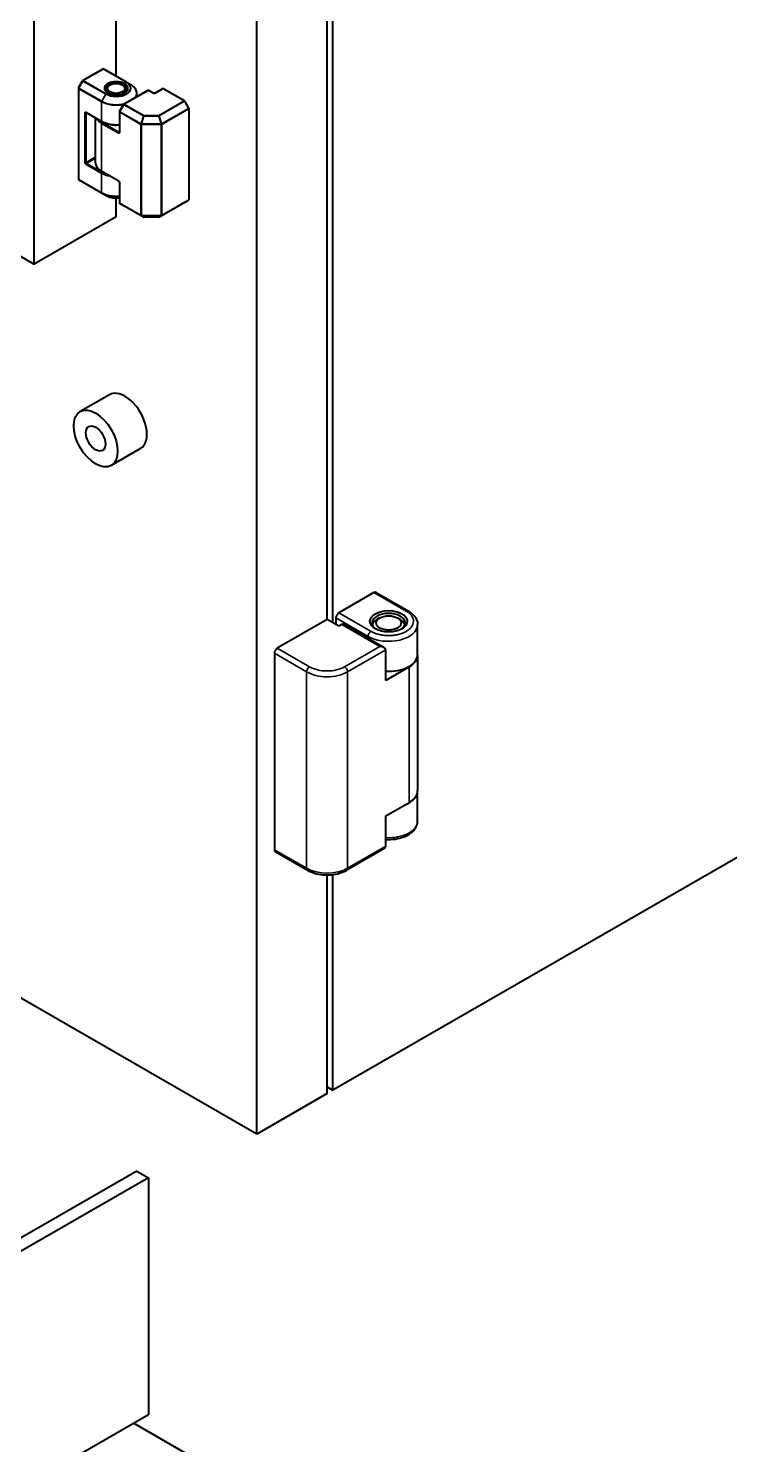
# Model space of a CAD drawing. Header units: millimetres. Extents: x 0 to 4205, y 0 to 2970.
# Drawn here: x 3850.6 to 3935.2, y 2243.6 to 2414.6 of the extents above; entities that cross this region are included whole.
import ezdxf

# ---------------------------------------------------------------- set-up
doc = ezdxf.new("R2010")
doc.units = ezdxf.units.MM
doc.header["$LTSCALE"] = 5
doc.layers.add('가시적인 것(ISO)', color=3, linetype='Continuous', lineweight=40)
doc.layers.add('가시적인 좁은 것(ISO)', color=3, linetype='Continuous', lineweight=35)

msp = doc.modelspace()

# ---------------------------------------------------------------- linework, layer by layer
at = {"layer": '가시적인 것(ISO)'}
for p, q in [((3878.1355, 2281.06), (3878.1355, 2542.6751)), ((3886.6208, 2343.1747), (3886.6208, 2484.0352)), ((3887.3279, 2342.7675), (3887.3279, 2484.0795)), ((3851.2654, 2386.1006), (3851.2654, 2471.5343)), ((3861.1649, 2408.7725), (3861.1649, 2454.1717)), ((3741.6639, 2449.216), (3851.2654, 2386.1006)), ((3859.5655, 2409.6361), (3857.1492, 2408.2446)), ((3862.423, 2408.048), (3859.6653, 2409.6361)), ((3856.6236, 2407.3612), (3857.1125, 2408.208)), ((3860.4196, 2407.7324), (3860.2422, 2407.6294)), ((3861.9102, 2407.7324), (3862.0877, 2407.6294)), ((3862.4279, 2408.0452), (3862.9187, 2407.7603)), ((3856.6102, 2407.3112), (3856.6102, 2396.342)), ((3865.0041, 2407.0673), (3862.0989, 2405.3943)), ((3863.6649, 2406.2961), (3863.6649, 2406.7004)), ((3865.6696, 2406.7415), (3865.1039, 2407.0673)), ((3866.7719, 2407.2708), (3865.8526, 2406.7415)), ((3869.4233, 2405.8015), (3866.8717, 2407.2708)), ((3857.5441, 2404.3785), (3859.418, 2403.2994)), ((3861.5599, 2404.4608), (3861.5599, 2402.0216)), ((3861.5733, 2404.5108), (3862.0622, 2405.3576)), ((3869.9489, 2404.918), (3869.46, 2405.7648)), ((3869.9623, 2393.8988), (3869.9623, 2404.868)), ((3858.6649, 2398.3339), (3858.6649, 2403.7331)), ((3857.1489, 2395.9718), (3856.66, 2396.2555)), ((3859.9069, 2394.3835), (3857.1492, 2395.9716)), ((3861.4686, 2396.0891), (3859.418, 2397.27)), ((3861.5599, 2395.9308), (3861.5599, 2393.4916)), ((3861.1649, 2391.8014), (3861.1649, 2394.082)), ((3862.0986, 2393.1214), (3861.6097, 2393.4051)), ((3864.448, 2391.7685), (3862.0989, 2393.1212)), ((3869.4233, 2393.5284), (3866.3671, 2391.7685)), ((3869.4236, 2393.5286), (3869.9125, 2393.8123)), ((3861.1649, 2391.8014), (3851.2654, 2386.1006)), ((3866.3172, 2391.7551), (3864.4979, 2391.7551)), ((3860.3542, 2370.321), (3856.8187, 2368.2851)), ((3864.097, 2363.8217), (3860.5614, 2361.7857)), ((3878.1355, 2281.06), (3736.7141, 2362.4992)), ((3892.2776, 2346.4322), (3888.035, 2343.9891)), ((3892.5271, 2346.4568), (3896.4162, 2344.2172)), ((3886.6208, 2343.1747), (3880.6104, 2339.7135)), ((3888.035, 2342.3603), (3886.6208, 2343.1747)), ((3887.6814, 2343.3767), (3887.6814, 2342.5639)), ((3892.9807, 2343.3751), (3892.6257, 2343.1692)), ((3895.1101, 2343.3751), (3895.465, 2343.1692)), ((3888.3885, 2342.5639), (3888.035, 2342.3603)), ((3893.4838, 2339.7979), (3888.6381, 2342.5884)), ((3897.5454, 2338.9447), (3897.5454, 2342.5623)), ((3893.6918, 2335.8294), (3893.6918, 2339.5083)), ((3880.2568, 2339.1011), (3880.2568, 2315.3923)), ((3897.5454, 2338.8833), (3897.5454, 2322.5324)), ((3896.5203, 2337.4582), (3893.6918, 2335.8294)), ((3955.5637, 2325.648), (3887.3279, 2286.3536)), ((3897.5454, 2318.8534), (3897.5454, 2322.4711)), ((3893.6918, 2319.4784), (3896.5203, 2321.1072)), ((3893.6918, 2315.7995), (3893.6918, 2319.4784)), ((3893.4838, 2315.5099), (3888.9916, 2312.923)), ((3880.3608, 2315.1626), (3884.2499, 2312.923)), ((3886.6208, 2285.9464), (3886.6208, 2312.3503)), ((3887.3279, 2286.3536), (3887.3279, 2312.3946)), ((3886.6208, 2286.7608), (3887.3279, 2286.3536)), ((3886.6208, 2285.9464), (3878.1355, 2281.06)), ((3863.6398, 2276.5944), (3822.9812, 2253.1806)), ((3863.6398, 2276.5944), (3865.054, 2275.78)), ((3865.054, 2275.78), (3824.3954, 2252.3662)), ((3865.054, 2275.78), (3865.054, 2247.1659)), ((3865.054, 2247.1659), (3824.3954, 2223.7521)), ((3863.2794, 2246.1439), (3932.5827, 2206.2348))]:
    msp.add_line(p, q, dxfattribs=at)
for centre, start, end in [((3859.6154, 2409.5494), 60.064008, 119.935992), ((3857.1991, 2408.158), 119.935992, 149.999959), ((3856.7102, 2407.3112), 149.999959, 180), ((3865.054, 2406.9806), 60.064008, 119.935992), ((3866.8218, 2407.1842), 60.064008, 119.935992), ((3861.6599, 2404.4608), 149.999959, 180), ((3862.1488, 2405.3076), 119.935992, 149.999959), ((3869.3734, 2405.7148), 30.000041, 60.064008), ((3869.8623, 2404.868), 0, 30.000041), ((3856.7102, 2396.342), 180, 239.872355), ((3861.6599, 2393.4916), 180, 239.872355), ((3869.8623, 2393.8988), 300.127645, 0), ((3864.4979, 2391.8551), 240.064008, 270), ((3866.3172, 2391.8551), 270, 299.935992)]:
    msp.add_arc(centre, 0.1, start, end, dxfattribs=at)
for centre, major_axis, ratio in [((3861.1649, 2407.3065), (-1.05, 0), 0.5758617), ((3858.6901, 2365.0354), (1.8714, -3.2497), 0.57809312), ((3858.6901, 2365.0354), (0.8293, -1.44), 0.57809312), ((3894.0454, 2342.9711), (2.25, 0), 0.5758617), ((3894.0454, 2342.7667), (1.5, 0), 0.5758617)]:
    msp.add_ellipse(centre, major_axis=major_axis, ratio=ratio, dxfattribs=at)
for centre, major_axis, ratio, start_param, end_param in [((3861.1649, 2407.1021), (-1.3, 0), 0.5758617, 5.50164464, 6.24925975), ((3861.1649, 2407.1021), (1.3, 0), 0.5758617, 0.03392555, 0.78154066), ((3862.2256, 2367.0714), (-1.8714, 3.2497), 0.57809312, 3.14159265, 6.28318531), ((3892.2776, 2346.0235), (0.2495, 0.4333), 0.57809312, 0, 0.78346445), ((3888.035, 2343.5803), (-0.2495, -0.4333), 0.57809312, 3.92505711, 5.49585344), ((3894.0454, 2342.7667), (-2, 0), 0.5758617, 2.42121291, 7.00356505), ((3894.0454, 2342.3579), (-2, 0), 0.5758617, 5.50163969, 6.10477871), ((3894.0454, 2342.3579), (2, 0), 0.5758617, 0.1784066, 0.78154562), ((3888.3885, 2342.1551), (0.2495, 0.4333), 0.57809312, 0, 0.78346445), ((3880.6104, 2339.3047), (-0.2495, -0.4333), 0.57809312, 3.92505711, 5.49585344), ((3892.9847, 2339.5083), (-0.7071, 0), 0.57809312, 3.14159265, 4.71238898), ((3894.0454, 2338.9447), (3.5, 0), 0.5758617, 4.61120114, 6.28318531), ((3894.0454, 2338.8833), (3.5, 0), 0.5758617, 5.49778714, 6.2983969), ((3894.0454, 2322.4711), (3.5, 0), 0.5758617, 5.28999313, 6.2983969), ((3894.0454, 2322.5324), (3.5, 0), 0.5758617, 5.49778714, 6.28318531), ((3880.6104, 2315.5959), (-0.2495, -0.4333), 0.57809312, 5.49585344, 6.28318531), ((3892.9847, 2315.7995), (-0.7071, 0), 0.57809312, 2.35426078, 3.14159265)]:
    msp.add_ellipse(centre, major_axis=major_axis, ratio=ratio, start_param=start_param, end_param=end_param, dxfattribs=at)
for points, knots in [([(3862.423, 2408.048), (3862.4233, 2408.0478), (3862.4236, 2408.0476), (3862.4243, 2408.0473), (3862.4246, 2408.0471), (3862.4253, 2408.0467), (3862.4256, 2408.0465), (3862.4263, 2408.0461), (3862.4266, 2408.0459), (3862.4273, 2408.0455), (3862.4276, 2408.0454), (3862.4279, 2408.0452)], [3.14159265359, 3.14159265359, 3.14159265359, 3.14159265359, 3.14236323039, 3.14236323039, 3.1431338072, 3.1431338072, 3.143904384, 3.143904384, 3.1446749608, 3.1446749608, 3.14544553761, 3.14544553761, 3.14544553761, 3.14544553761]), ([(3863.6649, 2406.7004), (3863.6649, 2406.7814), (3863.6539, 2406.8625), (3863.6104, 2407.0214), (3863.578, 2407.0992), (3863.4936, 2407.2495), (3863.4417, 2407.322), (3863.3202, 2407.4601), (3863.2506, 2407.5257), (3863.0959, 2407.6492), (3863.0107, 2407.707), (3862.9187, 2407.7603)], [2.35619449, 2.35619449, 2.35619449, 2.35619449, 2.512503546, 2.512503546, 2.668812602, 2.668812602, 2.825121658, 2.825121658, 2.981430714, 2.981430714, 3.13773977, 3.13773977, 3.13773977, 3.13773977]), ([(3859.8399, 2407.2656), (3859.8399, 2407.1838), (3859.8666, 2407.1008), (3859.972, 2406.9486), (3860.0427, 2406.8799), (3860.2196, 2406.7595), (3860.3238, 2406.7072), (3860.5577, 2406.6225), (3860.6876, 2406.5902), (3860.96, 2406.5497), (3861.1027, 2406.5416), (3861.3856, 2406.5511), (3861.5257, 2406.5686), (3861.7882, 2406.627), (3861.9104, 2406.6679), (3862.1241, 2406.7672), (3862.2157, 2406.8255), (3862.3606, 2406.9517), (3862.4136, 2407.0194), (3862.476, 2407.1468), (3862.4899, 2407.2063), (3862.4899, 2407.2656)], [5.49778714, 5.49778714, 5.49778714, 5.49778714, 5.87735724, 5.87735724, 6.19999256, 6.19999256, 6.50733682, 6.50733682, 6.8158631, 6.8158631, 7.12646353, 7.12646353, 7.43761428, 7.43761428, 7.74757373, 7.74757373, 8.0552148, 8.0552148, 8.36448283, 8.36448283, 8.6393798, 8.6393798, 8.6393798, 8.6393798]), ([(3865.6696, 2406.7415), (3865.6742, 2406.7389), (3865.68, 2406.7361), (3865.6944, 2406.7307), (3865.703, 2406.7281), (3865.7225, 2406.7239), (3865.7334, 2406.7224), (3865.7562, 2406.7209), (3865.7682, 2406.7209), (3865.7913, 2406.7227), (3865.8026, 2406.7244), (3865.8226, 2406.729), (3865.8315, 2406.7319), (3865.8443, 2406.7371), (3865.8489, 2406.7393), (3865.8526, 2406.7415)], [1.57079633, 1.57079633, 1.57079633, 1.57079633, 1.77729008, 1.77729008, 2.00067266, 2.00067266, 2.23974675, 2.23974675, 2.48779315, 2.48779315, 2.73553845, 2.73553845, 2.97324, 2.97324, 3.14159265, 3.14159265, 3.14159265, 3.14159265]), ([(3857.5302, 2404.3843), (3857.5303, 2404.3843), (3857.5304, 2404.3843), (3857.5315, 2404.3841), (3857.5331, 2404.3837), (3857.5377, 2404.3819), (3857.5407, 2404.3805), (3857.5441, 2404.3785)], [4.333106648, 4.333106648, 4.333106648, 4.333106648, 4.399003198, 4.399003198, 4.555696089, 4.555696089, 4.71238898, 4.71238898, 4.71238898, 4.71238898]), ([(3859.418, 2403.2994), (3859.611, 2403.1882), (3859.8338, 2403.0965), (3860.316, 2402.9594), (3860.5752, 2402.914), (3861.0789, 2402.8754), (3861.3221, 2402.8774), (3861.5599, 2402.8997)], [0, 0, 0, 0, 0.326808694, 0.326808694, 0.652857335, 0.652857335, 0.946781403, 0.946781403, 0.946781403, 0.946781403]), ([(3861.5599, 2402.0216), (3861.5599, 2402.0175), (3861.5596, 2402.0142), (3861.5589, 2402.0092), (3861.5584, 2402.0075), (3861.5581, 2402.0065), (3861.558, 2402.0064), (3861.558, 2402.0063)], [3.141592654, 3.141592654, 3.141592654, 3.141592654, 3.299059028, 3.299059028, 3.456525402, 3.456525402, 3.524742403, 3.524742403, 3.524742403, 3.524742403]), ([(3858.6649, 2398.3339), (3858.6649, 2398.2525), (3858.6761, 2398.171), (3858.72, 2398.0114), (3858.7527, 2397.9332), (3858.8379, 2397.7822), (3858.8903, 2397.7095), (3859.0129, 2397.5709), (3859.0831, 2397.5051), (3859.2392, 2397.3813), (3859.3252, 2397.3234), (3859.418, 2397.27)], [0.785398163, 0.785398163, 0.785398163, 0.785398163, 0.942477796, 0.942477796, 1.099557429, 1.099557429, 1.256637061, 1.256637061, 1.413716694, 1.413716694, 1.570796327, 1.570796327, 1.570796327, 1.570796327]), ([(3861.5599, 2395.9308), (3861.5599, 2395.9362), (3861.5594, 2395.9427), (3861.5569, 2395.9578), (3861.5548, 2395.9666), (3861.5487, 2395.9856), (3861.5445, 2395.9958), (3861.5345, 2396.0163), (3861.5284, 2396.0266), (3861.5154, 2396.0457), (3861.5083, 2396.0546), (3861.4943, 2396.0695), (3861.4874, 2396.0758), (3861.4765, 2396.0842), (3861.4723, 2396.087), (3861.4686, 2396.0891)], [3.14159265, 3.14159265, 3.14159265, 3.14159265, 3.34857113, 3.34857113, 3.57223972, 3.57223972, 3.81140878, 3.81140878, 4.0593907, 4.0593907, 4.30696414, 4.30696414, 4.54447047, 4.54447047, 4.71238898, 4.71238898, 4.71238898, 4.71238898]), ([(3859.9069, 2394.3835), (3860.0416, 2394.306), (3860.1957, 2394.2417), (3860.5289, 2394.1442), (3860.7079, 2394.1109), (3861.0746, 2394.0778), (3861.2621, 2394.078), (3861.4837, 2394.0985), (3861.522, 2394.1028), (3861.5599, 2394.1078)], [0, 0, 0, 0, 0.31492984, 0.31492984, 0.62985968, 0.62985968, 0.94478953, 0.94478953, 1.01081166, 1.01081166, 1.01081166, 1.01081166]), ([(3896.4162, 2344.2172), (3896.5469, 2344.1419), (3896.6697, 2344.0594), (3896.8964, 2343.8798), (3897.0003, 2343.7826), (3897.1855, 2343.5733), (3897.2668, 2343.4611), (3897.4013, 2343.2226), (3897.4545, 2343.0963), (3897.5266, 2342.834), (3897.5454, 2342.6982), (3897.5454, 2342.5623)], [0, 0, 0, 0, 0.157079633, 0.157079633, 0.314159265, 0.314159265, 0.471238898, 0.471238898, 0.628318531, 0.628318531, 0.785398163, 0.785398163, 0.785398163, 0.785398163]), ([(3893.6918, 2316.6368), (3893.7013, 2316.6362), (3893.7109, 2316.6357), (3894.0912, 2316.6139), (3894.4672, 2316.6292), (3895.1951, 2316.7321), (3895.5469, 2316.8198), (3896.1962, 2317.0655), (3896.4934, 2317.224), (3896.994, 2317.6071), (3897.2002, 2317.8313), (3897.4636, 2318.3086), (3897.5362, 2318.5538), (3897.5451, 2318.8199), (3897.5454, 2318.8367), (3897.5454, 2318.8534)], [3.81928862, 3.81928862, 3.81928862, 3.81928862, 3.82800286, 3.82800286, 4.16774807, 4.16774807, 4.50833769, 4.50833769, 4.85259338, 4.85259338, 5.19011331, 5.19011331, 5.47841658, 5.47841658, 5.49778714, 5.49778714, 5.49778714, 5.49778714]), ([(3884.2499, 2312.923), (3884.5113, 2312.7725), (3884.8046, 2312.6508), (3885.4315, 2312.4668), (3885.7652, 2312.4047), (3886.4469, 2312.3425), (3886.7947, 2312.3425), (3887.4763, 2312.4047), (3887.81, 2312.4668), (3888.437, 2312.6508), (3888.7302, 2312.7725), (3888.9916, 2312.923)], [3.14159265, 3.14159265, 3.14159265, 3.14159265, 3.45575192, 3.45575192, 3.76991118, 3.76991118, 4.08407045, 4.08407045, 4.39822972, 4.39822972, 4.71238898, 4.71238898, 4.71238898, 4.71238898])]:
    msp.add_open_spline(points, degree=3, knots=knots, dxfattribs=at)
at = {"layer": '가시적인 좁은 것(ISO)'}
for p, q in [((3859.6154, 2409.6312), (3857.1991, 2408.2397)), ((3862.3731, 2408.0431), (3859.6154, 2409.6312)), ((3856.6602, 2407.3402), (3857.1491, 2408.187)), ((3857.1491, 2408.187), (3859.9068, 2406.5989)), ((3857.1991, 2408.2397), (3859.9568, 2406.6517)), ((3859.3972, 2405.6824), (3856.6394, 2407.2704)), ((3856.6394, 2407.2704), (3856.6394, 2396.3013)), ((3859.4179, 2405.7521), (3856.6602, 2407.3402)), ((3859.9068, 2406.5989), (3859.4179, 2405.7521)), ((3865.054, 2407.0623), (3862.1488, 2405.3894)), ((3865.6197, 2406.7366), (3865.054, 2407.0623)), ((3866.8218, 2407.2659), (3865.9025, 2406.7366)), ((3869.3734, 2405.7965), (3866.8218, 2407.2659)), ((3857.3819, 2398.3743), (3857.3819, 2404.3423)), ((3857.5233, 2404.4244), (3859.3972, 2403.3453)), ((3857.5233, 2404.3423), (3857.5651, 2404.3664)), ((3857.5233, 2398.3743), (3857.5233, 2404.3423)), ((3859.3972, 2403.3453), (3859.3972, 2405.6824)), ((3864.1408, 2402.9507), (3861.5892, 2404.4201)), ((3861.5892, 2404.4201), (3861.5892, 2401.9808)), ((3861.6099, 2404.4898), (3862.0988, 2405.3366)), ((3864.1616, 2403.0204), (3861.6099, 2404.4898)), ((3862.0988, 2405.3366), (3864.4479, 2403.9838)), ((3862.1488, 2405.3894), (3864.4979, 2404.0366)), ((3866.3172, 2404.0366), (3869.3734, 2405.7965)), ((3866.3672, 2403.9838), (3869.4234, 2405.7438)), ((3869.9123, 2404.897), (3866.6536, 2403.0204)), ((3869.9331, 2404.8273), (3866.6743, 2402.9507)), ((3869.9123, 2404.897), (3869.4234, 2405.7438)), ((3869.9331, 2393.8581), (3869.9331, 2404.8273)), ((3859.3972, 2403.0796), (3861.4478, 2401.8988)), ((3859.3972, 2397.3159), (3859.3972, 2403.0796)), ((3859.4679, 2403.2021), (3861.5185, 2402.0213)), ((3864.1408, 2402.9507), (3864.1408, 2391.9815)), ((3864.1616, 2403.0204), (3864.4479, 2403.9838)), ((3864.2116, 2403.0085), (3864.4979, 2403.9719)), ((3866.6036, 2403.0085), (3864.2116, 2403.0085)), ((3864.2116, 2402.9338), (3864.2116, 2403.0085)), ((3866.6036, 2402.9338), (3864.2116, 2402.9338)), ((3864.2116, 2402.9338), (3864.2116, 2391.9646)), ((3864.4979, 2404.0366), (3866.3172, 2404.0366)), ((3864.4979, 2404.0366), (3864.4979, 2403.9719)), ((3864.4979, 2403.9719), (3866.3172, 2403.9719)), ((3866.3172, 2403.9719), (3866.3172, 2404.0366)), ((3866.6036, 2403.0085), (3866.3172, 2403.9719)), ((3866.6536, 2403.0204), (3866.3672, 2403.9838)), ((3866.6036, 2403.0085), (3866.6036, 2402.9338)), ((3866.6036, 2402.9338), (3866.6036, 2391.9646)), ((3866.6743, 2402.9507), (3866.6743, 2391.9815)), ((3861.5185, 2402.0213), (3861.5599, 2402.0451)), ((3857.5233, 2398.3743), (3858.6649, 2399.0317)), ((3859.3972, 2397.0502), (3857.5233, 2398.1293)), ((3857.594, 2398.2518), (3858.6649, 2398.8685)), ((3859.4679, 2397.1727), (3857.594, 2398.2518)), ((3856.6394, 2396.3013), (3859.3972, 2394.7132)), ((3857.1491, 2395.9717), (3856.6602, 2396.2554)), ((3856.6602, 2396.2554), (3859.4179, 2394.6673)), ((3859.9068, 2394.3836), (3857.1491, 2395.9717)), ((3861.4478, 2396.1351), (3859.3972, 2397.3159)), ((3859.3972, 2394.7132), (3859.3972, 2397.0502)), ((3861.5892, 2395.8901), (3861.5892, 2393.4509)), ((3859.9068, 2394.3836), (3859.4179, 2394.6673)), ((3864.1408, 2391.9815), (3861.5892, 2393.4509)), ((3862.0988, 2393.1213), (3861.6099, 2393.405)), ((3864.1616, 2391.9356), (3861.6099, 2393.405)), ((3864.4479, 2391.7685), (3862.0988, 2393.1213)), ((3869.4234, 2393.5285), (3866.3672, 2391.7685)), ((3866.6536, 2391.9356), (3869.9123, 2393.8122)), ((3866.6743, 2391.9815), (3869.9331, 2393.8581)), ((3869.4234, 2393.5285), (3869.9123, 2393.8122)), ((3864.1616, 2391.9356), (3864.4479, 2391.7685)), ((3864.2116, 2391.9646), (3866.6036, 2391.9646)), ((3864.2116, 2391.9237), (3864.2116, 2391.9646)), ((3864.2116, 2391.9237), (3864.4979, 2391.7566)), ((3864.2116, 2391.9237), (3866.6036, 2391.9237)), ((3866.3172, 2391.7566), (3864.4979, 2391.7566)), ((3864.4979, 2391.7566), (3864.4979, 2391.7551)), ((3866.6036, 2391.9237), (3866.3172, 2391.7566)), ((3866.3172, 2391.7566), (3866.3172, 2391.7551)), ((3866.6536, 2391.9356), (3866.3672, 2391.7685)), ((3866.6036, 2391.9646), (3866.6036, 2391.9237)), ((3896.1667, 2344.1927), (3892.2776, 2346.4322)), ((3891.5705, 2341.1371), (3887.6814, 2343.3767)), ((3888.035, 2343.9891), (3891.9241, 2341.7495)), ((3892.9847, 2339.9171), (3888.3885, 2342.5639)), ((3891.5705, 2340.8997), (3891.5705, 2341.1371)), ((3880.6104, 2339.7135), (3884.4995, 2337.4739)), ((3892.9847, 2339.9171), (3888.7421, 2337.4739)), ((3893.6918, 2339.5083), (3889.0956, 2336.8616)), ((3884.1459, 2336.8616), (3880.2568, 2339.1011)), ((3884.1459, 2336.8616), (3884.1459, 2313.1527)), ((3889.0956, 2336.8616), (3889.0956, 2313.1527)), ((3896.5203, 2321.1072), (3896.5203, 2337.4582)), ((3880.2568, 2315.3923), (3884.1459, 2313.1527)), ((3889.0956, 2313.1527), (3893.6918, 2315.7995))]:
    msp.add_line(p, q, dxfattribs=at)
for centre, major_axis, ratio, start_param, end_param in [((3859.6154, 2409.5494), (-0.0499, 0.0867), 0.57809312, 5.49972085, 6.28318531), ((3859.6154, 2409.5494), (0.0499, 0.0867), 0.57809312, 0, 0.78346472), ((3857.1991, 2408.158), (-0.0866, 0.05), 0.00157785, 5.32878123, 6.28318766), ((3857.1991, 2408.158), (0.0499, 0.0867), 0.57809312, 0.78346419, 1.56886244), ((3857.1991, 2408.158), (-0.0499, 0.0867), 0.57809312, 5.49972085, 6.28318531), ((3861.1649, 2407.2656), (-1.325, 0), 0.5758617, 3.14159265, 6.28318531), ((3861.1649, 2407.3234), (1.7793, 0), 0.5758617, 3.92699082, 7.06473059), ((3861.1649, 2407.3474), (1.7086, 0), 0.5758617, 3.92699082, 7.06858347), ((3862.3731, 2407.9614), (0.0499, 0.0867), 0.57809312, 0, 0.783469), ((3861.1649, 2406.7582), (2.4707, 0), 0.5758617, 5.8305356, 7.06473059), ((3856.7102, 2407.3112), (-0.1, 0), 0.5758617, 0, 0.78539816), ((3856.7102, 2407.3112), (-0.0866, 0.05), 0.00157785, 5.32877966, 6.28318531), ((3856.7102, 2407.3112), (0.0499, 0.0867), 0.57809312, 1.56886288, 2.35426078), ((3859.9568, 2406.5699), (-0.0499, -0.0867), 0.57809312, 3.92505863, 4.71045649), ((3861.1649, 2406.7004), (2.5, 0), 0.5758617, 5.93559976, 6.28318531), ((3865.054, 2406.9806), (-0.0499, 0.0867), 0.57809312, 5.49972085, 6.28318531), ((3865.054, 2406.9806), (0.0499, 0.0867), 0.57809312, 0, 0.78346445), ((3865.6197, 2406.6548), (0.0499, 0.0867), 0.57809312, 0, 0.78346445), ((3865.7611, 2406.818), (0.2, 0), 0.5758617, 3.92699082, 5.49778714), ((3865.9025, 2406.6548), (-0.0499, 0.0867), 0.57809312, 5.49972085, 6.28318531), ((3866.8218, 2407.1842), (-0.0499, 0.0867), 0.57809312, 5.49972086, 6.28318531), ((3866.8218, 2407.1842), (0.0499, 0.0867), 0.57809312, 0, 0.78346445), ((3857.5233, 2404.2609), (-0.0998, 0.1733), 0.57809312, 5.49972086, 7.07051718), ((3857.4526, 2404.3831), (0.1, 0), 0.5758617, 3.92699082, 5.49778714), ((3857.594, 2404.4651), (-0.0499, -0.0867), 0.57809312, 5.49585344, 6.28318531), ((3857.594, 2404.3016), (-0.0499, 0.0867), 0.57809312, 0.16643089, 0.78733187), ((3859.4679, 2405.7231), (0.0499, 0.0867), 0.57809312, 1.56886719, 2.35426709), ((3861.1649, 2406.7004), (-2.5, 0), 0.5758617, 0.78539816, 1.93762368), ((3861.1649, 2406.7582), (-2.4707, 0), 0.5758617, 0.78539816, 2.02344603), ((3861.6599, 2404.4608), (-0.1, 0), 0.5758617, 0, 0.78539816), ((3861.6599, 2404.4608), (-0.0866, 0.05), 0.00157785, 5.32877966, 6.28318531), ((3861.6599, 2404.4608), (0.0499, 0.0867), 0.57809312, 1.56886262, 2.35426078), ((3862.1488, 2405.3076), (-0.0866, 0.05), 0.00157785, 5.32877203, 6.28317387), ((3862.1488, 2405.3076), (0.0499, 0.0867), 0.57809312, 0.78346445, 1.56886262), ((3862.1488, 2405.3076), (-0.0499, 0.0867), 0.57809312, 5.49972085, 6.28318531), ((3869.3734, 2405.7148), (0.0499, 0.0867), 0.57809312, 0, 0.78346445), ((3869.3734, 2405.7148), (-0.0499, 0.0867), 0.57809312, 4.71432269, 5.49972085), ((3869.3734, 2405.7148), (0.0866, 0.05), 0.00157785, 0, 0.95440564), ((3869.8623, 2404.868), (0.0866, 0.05), 0.00157785, 0, 0.95440565), ((3869.8623, 2404.868), (-0.0499, 0.0867), 0.57809312, 3.92892453, 4.71432269), ((3869.8623, 2404.868), (0.1, 0), 0.5758617, 5.49778714, 6.28318531), ((3861.1649, 2404.0976), (-2.5, 0), 0.5758617, 0.30362455, 0.78539816), ((3861.1649, 2404.1794), (2.4, 0), 0.5758617, 3.661358, 3.92699082), ((3861.1649, 2404.3633), (2.5, 0), 0.5758617, 3.92699082, 4.87104363), ((3859.4679, 2403.3861), (-0.0499, -0.0867), 0.57809312, 5.49585344, 6.28318531), ((3859.4679, 2403.1204), (-0.0499, -0.0867), 0.57809312, 3.92505711, 5.49585344), ((3864.2116, 2402.9914), (0.0499, 0.0867), 0.57809312, 1.56886262, 2.35426078), ((3864.2116, 2402.9914), (-0.1, 0), 0.5758617, 0.78539816, 1.57079633), ((3864.2116, 2402.9914), (0.0959, -0.0285), 0.16400733, 1.61951161, 2.16754002), ((3864.4979, 2403.9548), (-0.0499, -0.0867), 0.57809312, 3.92505711, 4.71045527), ((3864.4979, 2403.9548), (0.0959, -0.0285), 0.16400733, 1.61951161, 2.16754002), ((3866.3172, 2403.9548), (-0.0499, 0.0867), 0.57809312, 4.71432269, 5.49972085), ((3866.3172, 2403.9548), (0.0959, 0.0285), 0.16400733, 0.97405263, 1.52208104), ((3866.6036, 2402.9914), (0.0959, 0.0285), 0.16400733, 0.97405263, 1.52208104), ((3866.6036, 2402.9914), (-0.1, 0), 0.5758617, 1.57079633, 2.35619449), ((3866.6036, 2402.9914), (0.0499, -0.0867), 0.57809312, 0.78733187, 1.57273004), ((3861.5185, 2401.9395), (-0.0499, -0.0867), 0.57809312, 3.92505711, 5.49585344), ((3861.4478, 2402.0623), (0.0998, -0.1733), 0.57809312, 5.49972085, 7.07051718), ((3861.5185, 2402.103), (0.0499, -0.0867), 0.57809312, 5.49972085, 6.11675442), ((3861.6599, 2402.0216), (-0.1, 0), 0.5758617, 0, 0.78539816), ((3857.5233, 2398.2928), (0.0998, -0.1733), 0.57809312, 3.92892453, 5.49972085), ((3857.4526, 2398.415), (-0.1, 0), 0.5758617, 0.78539816, 2.35619449), ((3857.594, 2398.3335), (-0.0499, 0.0867), 0.57809312, 0.78733188, 2.3581282), ((3857.594, 2398.17), (0.0499, 0.0867), 0.57809312, 0.78346445, 2.35426078), ((3861.1649, 2398.3339), (-2.5, 0), 0.5758617, 0, 0.78539816), ((3856.7102, 2396.342), (-0.1, 0), 0.5758617, 0, 0.78539816), ((3856.7102, 2396.342), (-0.0499, -0.0867), 0.57809312, 5.49585344, 6.28125134), ((3856.7102, 2396.342), (-0.0502, -0.0865), 0.81596928, 0, 0.00272939), ((3859.4679, 2397.3567), (-0.0499, -0.0867), 0.57809312, 5.49585344, 6.28318531), ((3859.4679, 2397.091), (0.0499, 0.0867), 0.57809312, 0.78346445, 2.35426078), ((3861.1649, 2398.0682), (-2.5, 0), 0.5758617, 0.78539816, 1.26717178), ((3861.1649, 2398.15), (-2.4, 0), 0.5758617, 0.78539816, 1.05103098), ((3861.4478, 2395.9716), (-0.0998, 0.1733), 0.57809312, 3.92892453, 5.49972085), ((3861.5185, 2396.1758), (-0.0499, -0.0867), 0.57809312, 5.49585344, 6.28318531), ((3861.6599, 2395.9308), (-0.1, 0), 0.5758617, 0, 0.78539816), ((3859.4679, 2394.7539), (-0.0499, -0.0867), 0.57809312, 5.49585554, 6.28125295), ((3861.1649, 2395.7312), (2.5, 0), 0.5758617, 3.92699082, 4.87104363), ((3861.1649, 2395.6734), (2.4707, 0), 0.5758617, 3.92699082, 4.87294065), ((3861.1649, 2395.1081), (-1.7793, 0), 0.5758617, 0.78539816, 1.79464574), ((3861.6599, 2393.4916), (-0.1, 0), 0.5758617, 0, 0.78539816), ((3861.6599, 2393.4916), (-0.0499, -0.0867), 0.57809312, 5.49585344, 6.2812516), ((3861.6599, 2393.4916), (-0.0502, -0.0865), 0.81596928, 0, 0.0027294), ((3869.8623, 2393.8988), (0.0499, -0.0867), 0.57809312, 0.00193371, 0.78733187), ((3869.8623, 2393.8988), (0.0502, -0.0865), 0.81596928, 6.28045591, 6.2831853), ((3869.8623, 2393.8988), (0.1, 0), 0.5758617, 5.49778714, 6.28318531), ((3864.2116, 2392.0222), (0.1, 0), 0.5758617, 3.92699082, 4.71238898), ((3864.2116, 2392.0222), (-0.0499, -0.0867), 0.57809312, 5.49585344, 6.2812516), ((3864.2116, 2392.0222), (-0.0504, -0.0864), 0.94556492, 0.00484847, 0.55287688), ((3864.4979, 2391.8551), (-0.0504, -0.0864), 0.94556492, 0.00484847, 0.55287688), ((3864.4979, 2391.8551), (-0.0499, -0.0867), 0.57809312, 6.2812516, 6.28318531), ((3866.3172, 2391.8551), (0.0504, -0.0864), 0.94556492, 5.73030843, 6.27833684), ((3866.3172, 2391.8551), (0.0499, -0.0867), 0.57809312, 0, 0.00193371), ((3866.6036, 2392.0222), (0.1, 0), 0.5758617, 4.71238898, 5.49778714), ((3866.6036, 2392.0222), (0.0504, -0.0864), 0.94556492, 5.73030843, 6.27833684), ((3866.6036, 2392.0222), (0.0499, -0.0867), 0.57809312, 0.00193371, 0.78733187), ((3896.1667, 2343.7839), (0.2495, 0.4333), 0.57809312, 0, 0.78346445), ((3894.0454, 2342.5623), (3.5, 0), 0.5758617, 3.92699082, 6.28318531), ((3891.9241, 2341.3407), (0.2495, 0.4333), 0.57809312, 0.78346445, 2.35426078), ((3884.4995, 2337.0652), (-0.2495, -0.4333), 0.57809312, 3.92505711, 5.49585344), ((3886.6208, 2338.2867), (-3.5, 0), 0.5758617, 0.78539816, 2.35619449), ((3886.6208, 2338.6955), (-3, 0), 0.5758617, 0.78539816, 2.35619449), ((3888.7421, 2337.0652), (0.2495, -0.4333), 0.57809312, 0.78733187, 2.3581282), ((3894.0454, 2318.8534), (3.5, 0), 0.5758617, 4.61120114, 6.28318531), ((3884.4995, 2313.3563), (-0.2495, -0.4333), 0.57809312, 5.49585344, 6.28318531), ((3886.6208, 2314.5779), (3.5, 0), 0.5758617, 3.92699082, 5.49778714), ((3888.7421, 2313.3563), (0.2495, -0.4333), 0.57809312, 0, 0.78733187)]:
    msp.add_ellipse(centre, major_axis=major_axis, ratio=ratio, start_param=start_param, end_param=end_param, dxfattribs=at)
msp.add_ellipse((3861.1649, 2407.3474), major_axis=(1.425, 0), ratio=0.5758617, dxfattribs=at)
msp.add_open_spline([(3891.9241, 2341.7495), (3892.0458, 2341.6794), (3892.1769, 2341.6159), (3892.3173, 2341.5589), (3892.3266, 2341.5551), (3892.3355, 2341.5516), (3892.3455, 2341.5476), (3892.4856, 2341.4921), (3892.6329, 2341.4438), (3892.7873, 2341.4027), (3892.8093, 2341.3969), (3892.8306, 2341.3914), (3892.8539, 2341.3856), (3892.9933, 2341.3508), (3893.1363, 2341.3224), (3893.2829, 2341.3002), (3893.3318, 2341.2928), (3893.38, 2341.2862), (3893.4307, 2341.2801), (3893.6332, 2341.2557), (3893.8385, 2341.2435), (3894.0454, 2341.2435), (3894.2265, 2341.2435), (3894.406, 2341.2528), (3894.5839, 2341.2715), (3894.6094, 2341.2742), (3894.6353, 2341.2772), (3894.6601, 2341.2801), (3894.8336, 2341.3011), (3895.0025, 2341.3306), (3895.1668, 2341.3687), (3895.1903, 2341.3742), (3895.2146, 2341.38), (3895.2369, 2341.3856), (3895.4042, 2341.4273), (3895.5636, 2341.4773), (3895.7151, 2341.5358), (3895.7252, 2341.5397), (3895.7359, 2341.5439), (3895.7453, 2341.5476), (3895.8964, 2341.6074), (3896.0371, 2341.6748), (3896.1667, 2341.7495), (3896.2882, 2341.8195), (3896.3986, 2341.8949), (3896.4976, 2341.9759), (3896.5042, 2341.9813), (3896.5104, 2341.9864), (3896.5173, 2341.9922), (3896.6137, 2342.0729), (3896.6975, 2342.1577), (3896.7688, 2342.2466), (3896.779, 2342.2593), (3896.7886, 2342.2715), (3896.7986, 2342.2849), (3896.859, 2342.3652), (3896.9084, 2342.4476), (3896.9469, 2342.532), (3896.9597, 2342.5601), (3896.9711, 2342.5879), (3896.9817, 2342.6171), (3897.0242, 2342.7337), (3897.0454, 2342.8519), (3897.0454, 2342.9711), (3897.0454, 2343.0753), (3897.0292, 2343.1787), (3896.9967, 2343.2812), (3896.992, 2343.2958), (3896.9869, 2343.3108), (3896.9817, 2343.3251), (3896.9454, 2343.425), (3896.8942, 2343.5222), (3896.8279, 2343.6168), (3896.8185, 2343.6304), (3896.8083, 2343.6444), (3896.7986, 2343.6572), (3896.7262, 2343.7536), (3896.6393, 2343.8453), (3896.5378, 2343.9326), (3896.531, 2343.9384), (3896.5238, 2343.9445), (3896.5173, 2343.95), (3896.4135, 2344.0369), (3896.2967, 2344.1178), (3896.1667, 2344.1927)], degree=3, knots=[0, 0, 0, 0, 0.05859375, 0.05859375, 0.05859375, 0.0625, 0.0625, 0.0625, 0.1171875, 0.1171875, 0.1171875, 0.125, 0.125, 0.125, 0.171875, 0.171875, 0.171875, 0.1875, 0.1875, 0.1875, 0.25, 0.25, 0.25, 0.3046875, 0.3046875, 0.3046875, 0.3125, 0.3125, 0.3125, 0.3671875, 0.3671875, 0.3671875, 0.375, 0.375, 0.375, 0.43359375, 0.43359375, 0.43359375, 0.4375, 0.4375, 0.4375, 0.5, 0.5, 0.5, 0.55859375, 0.55859375, 0.55859375, 0.5625, 0.5625, 0.5625, 0.6171875, 0.6171875, 0.6171875, 0.625, 0.625, 0.625, 0.671875, 0.671875, 0.671875, 0.6875, 0.6875, 0.6875, 0.75, 0.75, 0.75, 0.8046875, 0.8046875, 0.8046875, 0.8125, 0.8125, 0.8125, 0.8671875, 0.8671875, 0.8671875, 0.875, 0.875, 0.875, 0.93359375, 0.93359375, 0.93359375, 0.9375, 0.9375, 0.9375, 1, 1, 1, 1], dxfattribs=at)

doc.saveas('drawing.dxf')
